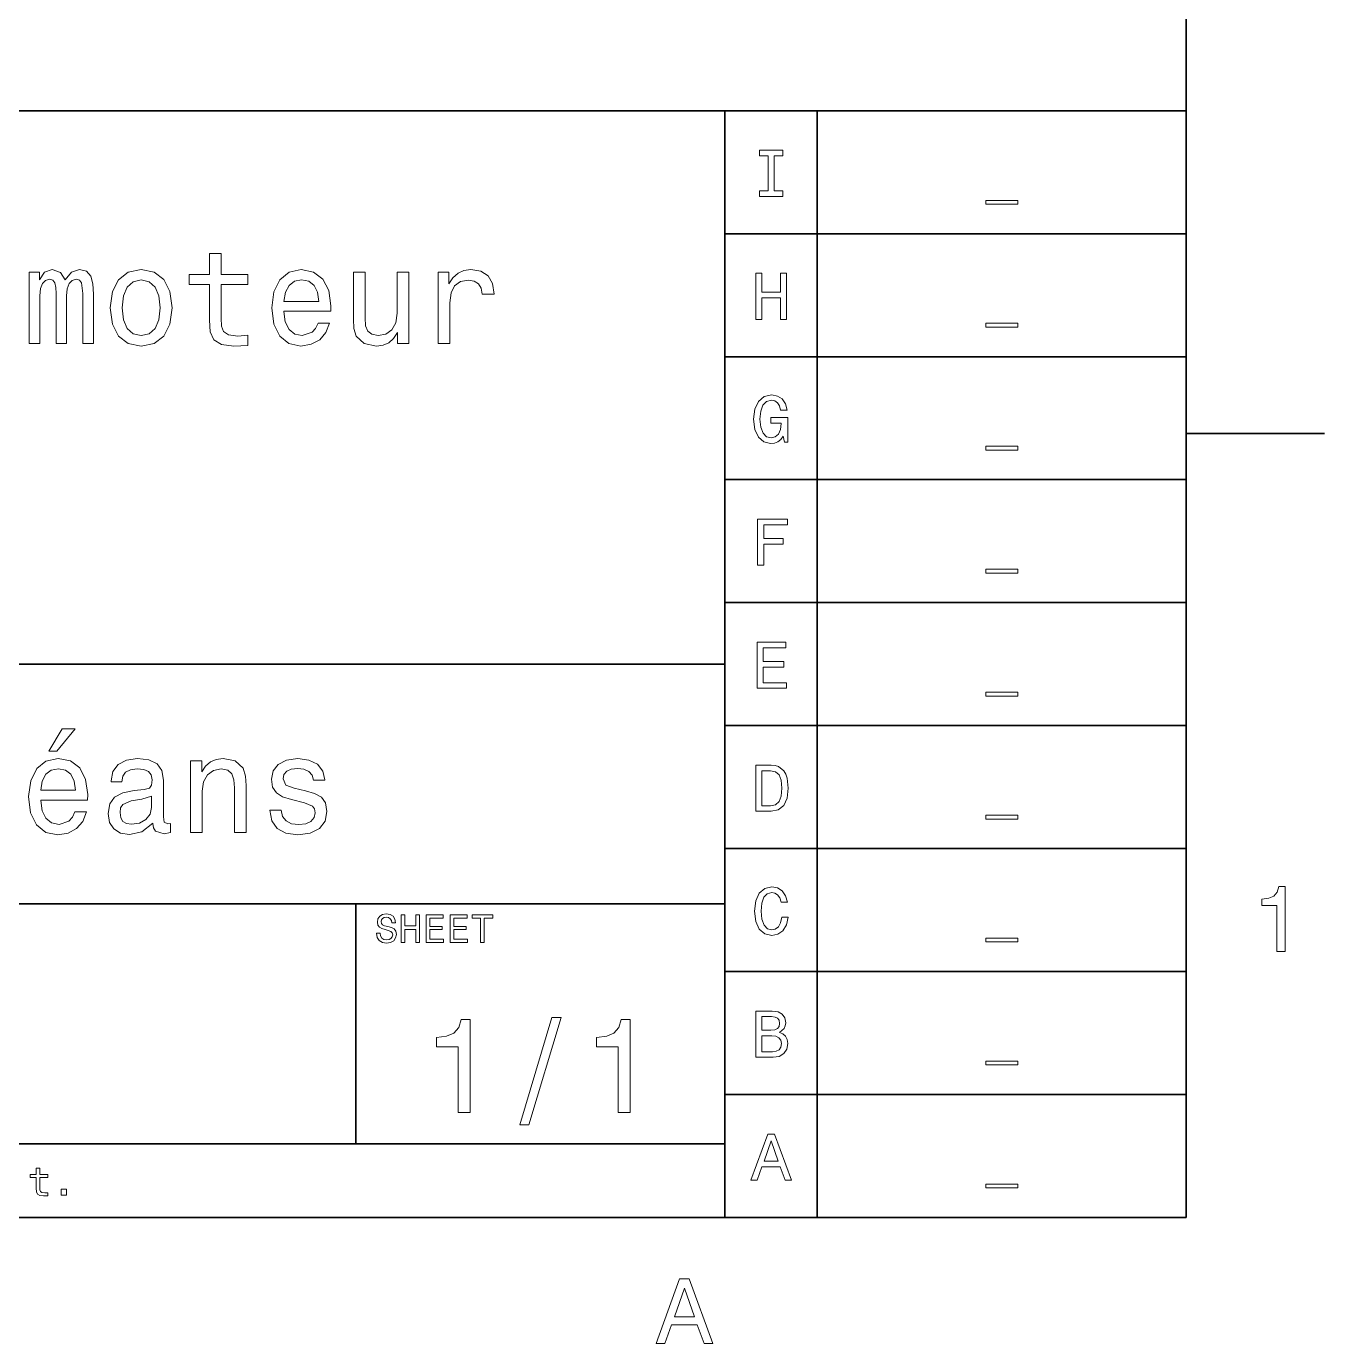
# Model space of a CAD drawing. Extents: x 0 to 297, y 0 to 210.
# Drawn here: x 224.1 to 294.5, y 3.2 to 74.6 of the extents above; entities that cross this region are included whole.
import ezdxf

# ---------------------------------------------------------------- set-up
doc = ezdxf.new("R2010")
doc.units = 0

msp = doc.modelspace()

# ---------------------------------------------------------------- linework, layer by layer
at = {"color": 7, "lineweight": 35}
for p, q in [((287, 10), (287, 200)), ((97, 70), (287, 70)), ((262, 10), (262, 70)), ((267, 10), (267, 70)), ((287, 70), (287, 10)), ((262, 63.333332), (287, 63.333332)), ((262, 56.666668), (287, 56.666668)), ((262, 50), (287, 50)), ((262, 43.333332), (287, 43.333332)), ((97, 40), (262, 40)), ((262, 36.666668), (287, 36.666668)), ((262, 30), (287, 30)), ((97, 27), (262, 27)), ((262, 23.333334), (287, 23.333334)), ((262, 16.666666), (287, 16.666666)), ((97, 14), (262, 14)), ((10, 10), (287, 10)), ((97, 10), (287, 10))]:
    msp.add_line(p, q, dxfattribs=at)
at = {"color": 7, "lineweight": 35, "ltscale": 0.1875}
msp.add_line((287, 52.5), (294.5, 52.5), dxfattribs=at)
at = {"color": 7, "lineweight": 35, "ltscale": 0.325}
msp.add_line((242, 14), (242, 27), dxfattribs=at)
at = {"color": 7, "lineweight": 13}
for points in [[(264.33429, 65.659821), (263.873199, 65.659821), (263.873199, 65.357224), (265.126801, 65.357224), (265.126801, 65.659821), (264.66571, 65.659821), (264.66571, 67.554626), (265.126801, 67.554626), (265.126801, 67.857224), (263.873199, 67.857224), (263.873199, 67.554626), (264.33429, 67.554626)], [(276.132568, 65.140724), (276.132568, 64.938995), (277.867432, 64.938995), (277.867432, 65.140724)], [(234.056198, 60.579971), (234.056198, 58.64193), (234.099426, 58.015129), (234.301147, 57.582851), (234.70462, 57.330688), (235.389053, 57.244236), (236.138336, 57.280258), (236.138336, 57.827808), (235.59079, 57.78458), (235.093658, 57.842216), (234.827087, 58.022331), (234.711823, 58.324928), (234.690216, 58.75), (234.690216, 60.579971), (236.138336, 60.579971), (236.138336, 61.120316), (234.690216, 61.120316), (234.690216, 62.251438), (234.056198, 62.251438), (234.056198, 61.120316), (232.96109, 61.120316), (232.96109, 60.579971)], [(224.279541, 57.381123), (224.863129, 57.381123), (224.863129, 59.967579), (224.899139, 60.356628), (225.007217, 60.637608), (225.172913, 60.803314), (225.389069, 60.868153), (225.561966, 60.810516), (225.677246, 60.666424), (225.734879, 60.421467), (225.7565, 60.09726), (225.7565, 57.381123), (226.304047, 57.381123), (226.304047, 59.967579), (226.340057, 60.349422), (226.448135, 60.630402), (226.621048, 60.803314), (226.837189, 60.868153), (227.010101, 60.810516), (227.125366, 60.666424), (227.197418, 60.09726), (227.197418, 57.381123), (227.780991, 57.381123), (227.780991, 60.054031), (227.744965, 60.608788), (227.6297, 61.033859), (227.399139, 61.293228), (227.024506, 61.386887), (226.585022, 61.242794), (226.246399, 60.824928), (225.979828, 61.235588), (225.533142, 61.386887), (225.122498, 61.242794), (224.841507, 60.839336), (224.841507, 61.25), (224.279541, 61.25)], [(228.681564, 59.311958), (228.796844, 58.432995), (229.12825, 57.78458), (229.65419, 57.381123), (230.360229, 57.244236), (231.059082, 57.381123), (231.585022, 57.777374), (231.916443, 58.425793), (232.03891, 59.311958), (231.916443, 60.190922), (231.585022, 60.846542), (231.059082, 61.242794), (230.360229, 61.386887), (229.65419, 61.242794), (229.12825, 60.839336), (228.796844, 60.190922)], [(229.329987, 59.319164), (229.394821, 59.967579), (229.596558, 60.435879), (229.920746, 60.72406), (230.360229, 60.824928), (230.792511, 60.72406), (231.11673, 60.443081), (231.318451, 59.967579), (231.390503, 59.319164), (231.318451, 58.663544), (231.11673, 58.188038), (230.792511, 57.899853), (230.360229, 57.806194), (229.920746, 57.899853), (229.596558, 58.188038), (229.394821, 58.663544)], [(238.097992, 59.131844), (240.634003, 59.131844), (240.641205, 59.427231), (240.52594, 60.255764), (240.208939, 60.875359), (239.70462, 61.25), (239.034576, 61.386887), (238.378967, 61.242794), (237.874634, 60.839336), (237.550446, 60.183716), (237.43515, 59.319164), (237.543228, 58.432995), (237.867432, 57.78458), (238.364563, 57.381123), (239.01297, 57.244236), (239.574921, 57.337894), (240.036026, 57.582851), (240.374634, 57.971901), (240.569168, 58.490631), (239.942368, 58.490631), (239.812683, 58.20245), (239.625366, 57.986309), (239.092224, 57.8134), (238.681549, 57.892651), (238.371765, 58.14481), (238.170029, 58.555473), (238.097992, 59.110229)], [(238.097992, 59.664986), (238.177246, 60.162102), (238.371765, 60.529537), (238.667145, 60.75288), (239.056198, 60.83213), (239.438049, 60.75288), (239.733429, 60.529537), (239.913544, 60.162102), (239.978394, 59.664986)], [(244.863113, 61.25), (244.229111, 61.25), (244.229111, 59.016571), (244.157059, 58.497837), (243.94812, 58.123196), (243.623917, 57.892651), (243.198853, 57.820602), (242.860229, 57.878242), (242.644104, 58.051151), (242.521606, 58.346542), (242.492798, 58.764408), (242.492798, 61.25), (241.858795, 61.25), (241.858795, 58.706772), (241.880402, 58.195244), (242.017288, 57.770172), (242.43515, 57.381123), (243.105194, 57.244236), (243.465424, 57.294666), (243.775208, 57.424351), (244.041779, 57.647694), (244.257935, 57.971901), (244.257935, 57.381123), (244.863113, 57.381123)], [(246.455322, 57.381123), (247.089325, 57.381123), (247.089325, 59.592937), (247.154175, 60.12608), (247.348694, 60.507923), (247.66571, 60.738472), (248.090775, 60.817722), (248.407776, 60.767288), (248.645538, 60.623199), (248.789627, 60.378242), (248.840057, 60.046829), (249.481262, 60.046829), (249.394806, 60.630402), (249.157059, 61.048271), (248.760803, 61.30043), (248.220459, 61.386887), (247.853027, 61.32925), (247.536011, 61.185158), (247.255035, 60.940201), (247.031708, 60.608788), (247.031708, 61.25), (246.455322, 61.25)], [(263.664276, 58.690563), (263.999298, 58.690563), (263.999298, 59.864914), (265.000732, 59.864914), (265.000732, 58.690563), (265.332123, 58.690563), (265.332123, 61.190563), (265.000732, 61.190563), (265.000732, 60.171112), (263.999298, 60.171112), (263.999298, 61.190563), (263.664276, 61.190563)], [(276.132568, 58.474064), (276.132568, 58.272335), (277.867432, 58.272335), (277.867432, 58.474064)], [(265.159241, 52.35891), (265.220459, 52.023895), (265.400574, 52.023895), (265.400574, 53.37476), (264.489197, 53.37476), (264.489197, 53.068565), (265.051147, 53.068565), (265.051147, 53.046951), (265.007935, 52.715538), (264.89267, 52.470581), (264.716156, 52.315681), (264.496399, 52.265251), (264.251434, 52.33009), (264.060516, 52.524616), (263.938049, 52.845222), (263.894806, 53.284702), (263.934448, 53.720581), (264.056915, 54.041187), (264.251434, 54.23571), (264.514404, 54.304153), (264.694519, 54.268131), (264.842224, 54.167267), (264.950287, 53.997959), (265.011536, 53.771015), (265.368164, 53.771015), (265.274506, 54.116837), (265.097992, 54.376202), (264.849426, 54.534702), (264.536041, 54.592339), (264.125366, 54.502281), (263.815552, 54.239311), (263.617432, 53.825047), (263.548981, 53.273895), (263.617432, 52.719139), (263.815552, 52.304874), (264.107361, 52.041908), (264.474792, 51.955452), (264.680115, 51.984268), (264.863831, 52.056316), (265.022339, 52.182396)], [(276.132568, 51.807396), (276.132568, 51.605667), (277.867432, 51.605667), (277.867432, 51.807396)], [(263.761536, 45.357231), (264.096558, 45.357231), (264.096558, 46.506367), (265.148407, 46.506367), (265.148407, 46.805359), (264.096558, 46.805359), (264.096558, 47.554638), (265.389771, 47.554638), (265.389771, 47.857231), (263.761536, 47.857231)], [(276.132568, 45.140732), (276.132568, 44.939003), (277.867432, 44.939003), (277.867432, 45.140732)], [(263.74353, 38.690563), (265.328522, 38.690563), (265.328522, 38.993156), (264.074921, 38.993156), (264.074921, 39.839699), (265.19165, 39.839699), (265.19165, 40.138691), (264.074921, 40.138691), (264.074921, 40.88797), (265.299713, 40.88797), (265.299713, 41.190563), (263.74353, 41.190563)], [(276.132568, 38.474064), (276.132568, 38.272335), (277.867432, 38.272335), (277.867432, 38.474064)], [(225.357361, 35.275936), (225.78244, 35.275936), (226.783875, 36.500721), (226.07782, 36.500721)], [(224.917877, 32.631844), (227.453903, 32.631844), (227.461121, 32.927235), (227.345825, 33.755764), (227.028839, 34.375362), (226.524506, 34.75), (225.854477, 34.886887), (225.198868, 34.742798), (224.694534, 34.339336), (224.370331, 33.68372), (224.255066, 32.819164), (224.363129, 31.932999), (224.687332, 31.284582), (225.184448, 30.881124), (225.83287, 30.744236), (226.394836, 30.837896), (226.855927, 31.082853), (227.19455, 31.471903), (227.389069, 31.990635), (226.762268, 31.990635), (226.632584, 31.70245), (226.445251, 31.486311), (225.912109, 31.3134), (225.501465, 31.392653), (225.19165, 31.644814), (224.989929, 32.055477), (224.917877, 32.610229)], [(224.917877, 33.164986), (224.997131, 33.662106), (225.19165, 34.029541), (225.487045, 34.252884), (225.876099, 34.332134), (226.257935, 34.252884), (226.553329, 34.029541), (226.733444, 33.662106), (226.798279, 33.164986)], [(230.998566, 31.385447), (230.998566, 31.363834), (231.034607, 31.118877), (231.14267, 30.945967), (231.596558, 30.809078), (231.949585, 30.866714), (231.949585, 31.356628), (231.798279, 31.335014), (231.596558, 31.428675), (231.560532, 31.71686), (231.560532, 33.719742), (231.474091, 34.23127), (231.221924, 34.591499), (230.78244, 34.807636), (230.162842, 34.886887), (229.557648, 34.800434), (229.110962, 34.555477), (228.829987, 34.17363), (228.736328, 33.669308), (228.736328, 33.62608), (229.305481, 33.62608), (229.355927, 33.928677), (229.514435, 34.144814), (229.773788, 34.274498), (230.141235, 34.324928), (230.494263, 34.288906), (230.746414, 34.180836), (230.897705, 33.993515), (230.948151, 33.73415), (230.919327, 33.431557), (230.804047, 33.280258), (230.515869, 33.208214), (229.975525, 33.150578), (229.355927, 33.020893), (228.916443, 32.790348), (228.657074, 32.430115), (228.57782, 31.896975), (228.649872, 31.421471), (228.873215, 31.068445), (229.233444, 30.845102), (229.73056, 30.76585), (230.400604, 30.917147)], [(233.037476, 30.881124), (233.671478, 30.881124), (233.671478, 33.114555), (233.736328, 33.62608), (233.945251, 34.000721), (234.26947, 34.23127), (234.701752, 34.317722), (235.047562, 34.245678), (235.263702, 34.051155), (235.371765, 33.726944), (235.407806, 33.29467), (235.407806, 30.881124), (236.041809, 30.881124), (236.041809, 33.424351), (236.012985, 33.935879), (235.883301, 34.36095), (235.458221, 34.75), (234.79541, 34.886887), (234.427979, 34.836456), (234.118164, 34.69957), (233.851593, 34.469021), (233.64267, 34.159222), (233.64267, 34.75), (233.037476, 34.75)], [(239.26947, 33.136169), (238.657074, 33.280258), (238.203186, 33.445965), (238.05188, 33.784584), (238.095123, 34.022335), (238.246399, 34.195244), (238.491364, 34.303314), (238.844391, 34.346542), (239.183014, 34.303314), (239.449585, 34.17363), (239.622498, 33.979107), (239.694534, 33.719742), (240.314133, 33.719742), (240.314133, 33.73415), (240.206055, 34.20245), (239.910675, 34.569885), (239.449585, 34.800434), (238.844391, 34.886887), (238.231995, 34.800434), (237.785309, 34.562679), (237.504333, 34.209656), (237.417877, 33.76297), (237.482727, 33.330692), (237.684448, 33.028099), (238.015869, 32.811958), (238.498566, 32.660664), (239.20462, 32.487751), (239.636902, 32.307636), (239.752167, 32.163544), (239.79541, 31.947407), (239.73056, 31.680836), (239.557648, 31.479107), (239.276672, 31.349424), (238.902039, 31.306196), (238.505768, 31.349424), (238.21759, 31.500721), (238.023071, 31.745678), (237.943817, 32.084293), (237.331421, 32.084293), (237.432281, 31.507925), (237.727676, 31.090057), (238.195984, 30.837896), (238.844391, 30.744236), (239.521637, 30.837896), (240.018738, 31.090057), (240.321335, 31.493517), (240.429413, 32.019455), (240.350159, 32.473343), (240.126816, 32.783142), (239.759369, 32.984871)], [(264.496399, 34.523895), (263.664276, 34.523895), (263.664276, 32.023895), (264.496399, 32.023895), (264.889038, 32.103146), (265.180847, 32.344501), (265.360962, 32.737152), (265.425812, 33.273895), (265.368164, 33.821445), (265.296112, 34.037582), (265.195251, 34.210495), (264.903473, 34.444645), (264.712555, 34.502281)], [(264.471191, 34.224903), (264.744965, 34.170868), (264.932281, 34.005165), (265.043945, 33.709774), (265.079987, 33.273895), (265.040344, 32.852425), (264.92868, 32.557037), (264.737762, 32.380524), (264.471191, 32.322887), (263.999298, 32.322887), (263.999298, 34.224903)], [(230.926529, 32.235592), (230.840073, 31.860952), (230.609528, 31.572767), (230.263702, 31.385447), (229.838623, 31.320606), (229.56485, 31.356628), (229.370331, 31.471903), (229.247864, 31.673632), (229.211823, 31.954611), (229.240662, 32.206772), (229.355927, 32.386887), (229.817017, 32.588615), (230.400604, 32.675072), (230.926529, 32.847984)], [(276.132568, 31.807396), (276.132568, 31.605667), (277.867432, 31.605667), (277.867432, 31.807396)], [(265.083588, 26.286623), (265.011536, 25.984028), (264.89267, 25.767891), (264.726959, 25.634605), (264.53244, 25.591377), (264.298279, 25.656219), (264.114563, 25.850742), (263.992065, 26.167746), (263.952454, 26.607227), (263.992065, 27.043106), (264.110962, 27.363712), (264.294678, 27.558235), (264.53244, 27.62668), (264.705322, 27.590656), (264.853027, 27.489792), (264.968292, 27.327688), (265.047546, 27.104345), (265.389771, 27.104345), (265.281708, 27.446564), (265.094391, 27.705931), (264.838623, 27.868034), (264.53244, 27.925671), (264.150574, 27.835613), (263.858795, 27.583452), (263.671478, 27.169188), (263.606628, 26.607227), (263.671478, 26.045267), (263.858795, 25.631002), (264.150574, 25.375238), (264.53244, 25.288784), (264.867432, 25.357227), (265.137604, 25.548149), (265.328522, 25.861549), (265.429413, 26.286623)], [(291.909241, 24.416786), (292.368164, 24.416786), (292.368164, 27.942001), (292.025208, 27.942001), (291.934448, 27.634365), (291.752899, 27.427593), (291.475525, 27.306557), (291.092224, 27.266211), (291.092224, 26.90814), (291.909241, 26.90814)], [(243.309082, 25.413544), (243.112396, 25.413544), (243.155624, 25.184437), (243.263687, 25.015848), (243.430115, 24.914265), (243.654892, 24.87752), (243.877518, 24.912102), (244.043945, 25.007204), (244.149857, 25.15634), (244.188766, 25.353025), (244.156342, 25.530258), (244.065567, 25.644812), (243.918594, 25.720461), (243.721909, 25.776655), (243.553314, 25.817722), (243.443085, 25.865273), (243.380402, 25.934437), (243.360947, 26.042505), (243.380402, 26.139769), (243.4366, 26.213255), (243.523056, 26.262968), (243.641937, 26.280258), (243.76297, 26.258644), (243.858063, 26.200287), (243.920746, 26.103025), (243.951004, 25.97118), (244.14769, 25.97118), (244.14769, 25.975504), (244.113113, 26.178673), (244.01152, 26.329969), (243.851578, 26.425072), (243.635452, 26.457491), (243.440918, 26.425072), (243.289627, 26.334293), (243.192368, 26.193804), (243.157776, 26.012247), (243.185883, 25.850143), (243.268005, 25.739912), (243.39769, 25.666426), (243.574921, 25.610229), (243.75, 25.560518), (243.881851, 25.512968), (243.961823, 25.443804), (243.989914, 25.331411), (243.963974, 25.216858), (243.896973, 25.130402), (243.795395, 25.076368), (243.663544, 25.059076), (243.516571, 25.082851), (243.404175, 25.152016), (243.332855, 25.264408)], [(244.450287, 24.918587), (244.651291, 24.918587), (244.651291, 25.623198), (245.252167, 25.623198), (245.252167, 24.918587), (245.451004, 24.918587), (245.451004, 26.418587), (245.252167, 26.418587), (245.252167, 25.806915), (244.651291, 25.806915), (244.651291, 26.418587), (244.450287, 26.418587)], [(245.798996, 24.918587), (246.75, 24.918587), (246.75, 25.100143), (245.997833, 25.100143), (245.997833, 25.608068), (246.667862, 25.608068), (246.667862, 25.787462), (245.997833, 25.787462), (245.997833, 26.23703), (246.732712, 26.23703), (246.732712, 26.418587), (245.798996, 26.418587)], [(247.100143, 24.918587), (248.051147, 24.918587), (248.051147, 25.100143), (247.298996, 25.100143), (247.298996, 25.608068), (247.969025, 25.608068), (247.969025, 25.787462), (247.298996, 25.787462), (247.298996, 26.23703), (248.033859, 26.23703), (248.033859, 26.418587), (247.100143, 26.418587)], [(248.755768, 24.918587), (248.954605, 24.918587), (248.954605, 26.23703), (249.408508, 26.23703), (249.408508, 26.418587), (248.299713, 26.418587), (248.299713, 26.23703), (248.755768, 26.23703)], [(276.132568, 25.14073), (276.132568, 24.939001), (277.867432, 24.939001), (277.867432, 25.14073)], [(247.533142, 15.700288), (248.188751, 15.700288), (248.188751, 20.736311), (247.698837, 20.736311), (247.569153, 20.296829), (247.309799, 20.00144), (246.913544, 19.828529), (246.365997, 19.770893), (246.365997, 19.259365), (247.533142, 19.259365)], [(250.876083, 15.030259), (251.373199, 15.030259), (253.116714, 20.837175), (252.612381, 20.837175)], [(256.207489, 15.700288), (256.863098, 15.700288), (256.863098, 20.736311), (256.373199, 20.736311), (256.2435, 20.296829), (255.984146, 20.00144), (255.587891, 19.828529), (255.040344, 19.770893), (255.040344, 19.259365), (256.207489, 19.259365)], [(264.950287, 20.041426), (265.202454, 20.250359), (265.267303, 20.39085), (265.28891, 20.563761), (265.242065, 20.833933), (265.101593, 21.028458), (264.874634, 21.147333), (264.557648, 21.190561), (263.667877, 21.190561), (263.667877, 18.690561), (264.608063, 18.690561), (264.943085, 18.740993), (265.19165, 18.888687), (265.346558, 19.122837), (265.400574, 19.43984), (265.368164, 19.652376), (265.281708, 19.82889), (265.141205, 19.958572)], [(264.489197, 20.153097), (263.999298, 20.153097), (263.999298, 20.891569), (264.518005, 20.891569), (264.712555, 20.869957), (264.849426, 20.805115), (264.932281, 20.693443), (264.96109, 20.527737), (264.92868, 20.36203), (264.842224, 20.246758), (264.694519, 20.174711)], [(264.568451, 18.989553), (263.999298, 18.989553), (263.999298, 19.850504), (264.536041, 19.850504), (264.76297, 19.825287), (264.925079, 19.74964), (265.022339, 19.619957), (265.054749, 19.432636), (265.022339, 19.234509), (264.932281, 19.097622), (264.780975, 19.014769)], [(276.132568, 18.474064), (276.132568, 18.272335), (277.867432, 18.272335), (277.867432, 18.474064)], [(263.404907, 12.023895), (263.736328, 12.023895), (263.999298, 12.758765), (264.997131, 12.758765), (265.260101, 12.023895), (265.598694, 12.023895), (264.683716, 14.527497), (264.316284, 14.527497)], [(264.114563, 13.064961), (264.5, 14.167267), (264.885437, 13.064961)], [(224.670105, 12.173991), (224.670105, 11.59258), (224.683075, 11.404539), (224.743591, 11.274856), (224.864639, 11.199207), (225.069977, 11.173271), (225.294754, 11.184078), (225.294754, 11.348343), (225.130493, 11.335375), (224.981354, 11.352666), (224.901382, 11.4067), (224.866791, 11.497478), (224.860321, 11.625), (224.860321, 12.173991), (225.294754, 12.173991), (225.294754, 12.336096), (224.860321, 12.336096), (224.860321, 12.675432), (224.670105, 12.675432), (224.670105, 12.336096), (224.341583, 12.336096), (224.341583, 12.173991)], [(226.014496, 11.214337), (226.312759, 11.214337), (226.312759, 11.536384), (226.014496, 11.536384)], [(276.132568, 11.807397), (276.132568, 11.605667), (277.867432, 11.605667), (277.867432, 11.807397)], [(258.266846, 3.166787), (258.730835, 3.166787), (259.098999, 4.195605), (260.495972, 4.195605), (260.864105, 3.166787), (261.338165, 3.166787), (260.05719, 6.67183), (259.542786, 6.67183)], [(259.260376, 4.624279), (259.799988, 6.167507), (260.33963, 4.624279)]]:
    msp.add_lwpolyline(points, close=True, dxfattribs=at)

doc.saveas('drawing.dxf')
